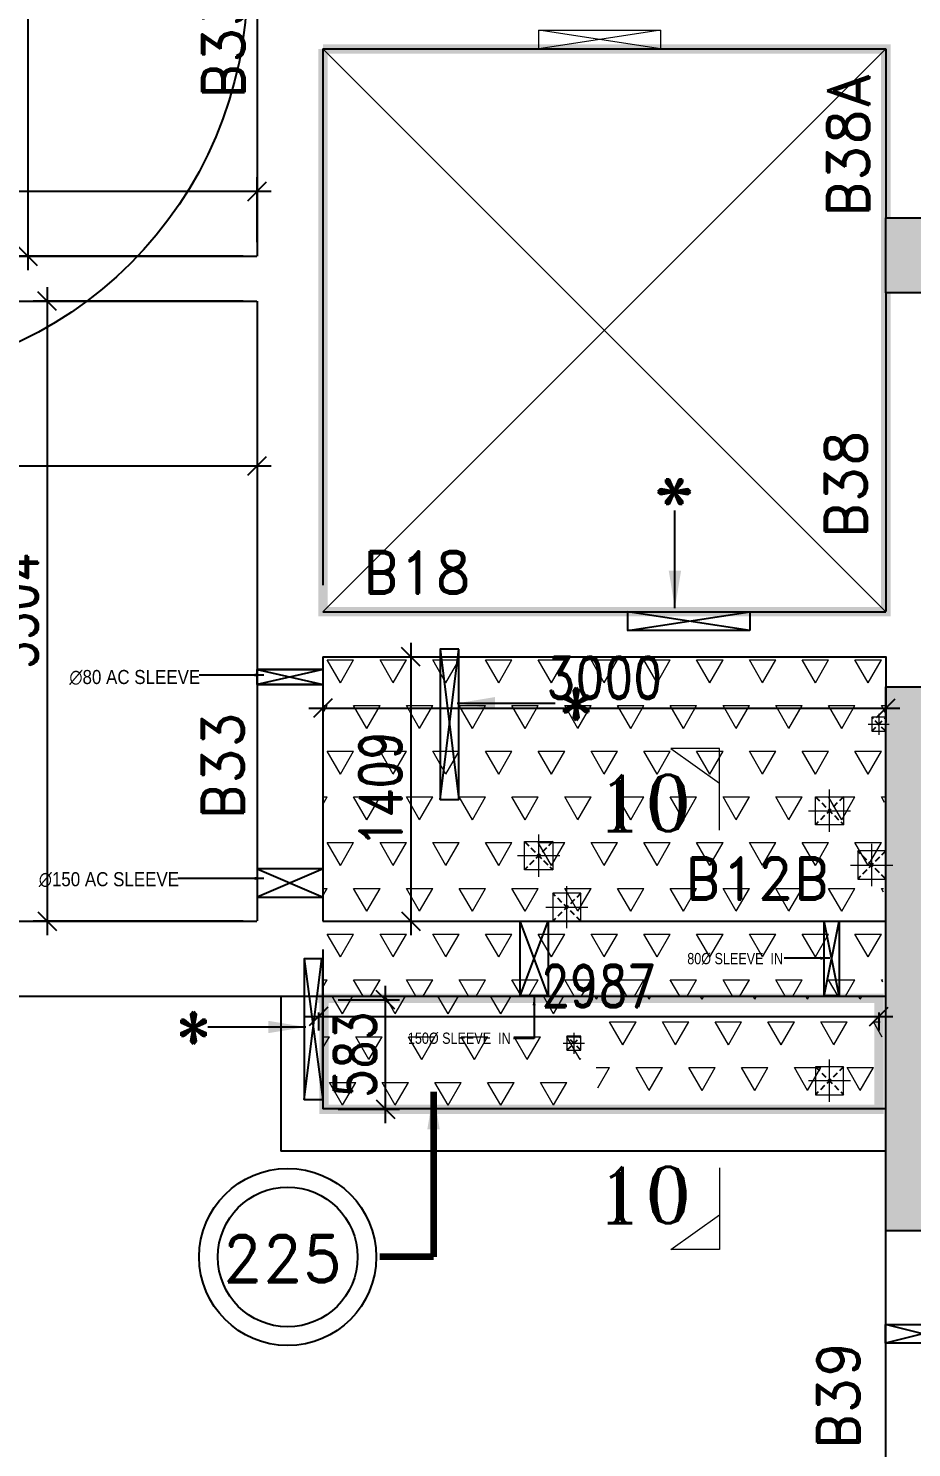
# Model space of a CAD drawing. Header units: millimetres. Extents: x 2061841 to 105821645, y -77612 to 48520811.
# Drawn here: x 2441836 to 2446543, y 13270 to 20834 of the extents above; entities that cross this region are included whole.
import ezdxf

# ---------------------------------------------------------------- set-up
doc = ezdxf.new("R2010")
doc.units = ezdxf.units.MM
doc.header["$LTSCALE"] = 10
doc.header["$MEASUREMENT"] = 0
doc.linetypes.add('$0$HIDDEN', pattern=[0.375, 0.25, -0.125])
doc.linetypes.add('HIDDEN2', pattern=[4.762499999999999, 3.175, -1.5875])
for name, color, linetype, lineweight in [('0-PL-DP CUTOUT', 32, 'Continuous', 9), ('s-opening text', 4, 'Continuous', 9), ('SEC-LINE', 1, 'Continuous', 15), ('VIN SUNK HATCH', 8, 'Continuous', 0), ('VIN-OPENING', 6, 'Continuous', 9), ('VIN_COLUMN HATCH', 33, 'Continuous', 20), ('VIN_CUT OUT', 6, 'Continuous', 9)]:
    doc.layers.add(name, color=color, linetype=linetype, lineweight=lineweight)
for name, color, linetype in [('A-FLOR-HIDN', 8, 'HIDDEN2'), ('A-HATCH', 8, 'Continuous'), ('BEAM NO', 2, 'Continuous'), ('S-OPENING', 6, 'Continuous'), ('SLEEVE 150 NEW', 51, 'Continuous'), ('VIN_BEAM', 4, 'Continuous'), ('VIN_COLUMN', 1, 'Continuous'), ('VIN_SLAB THK', 2, 'Continuous')]:
    doc.layers.add(name, color=color, linetype=linetype)
doc.styles.add('200', font='romand.shx', dxfattribs={"width": 0.8, "height": 225})
doc.styles.add('IMR', font='arial.ttf', dxfattribs={"width": 0.8, "height": 300})
doc.styles.add('KCP', font='', dxfattribs={"width": 0.9, "height": 200})
doc.styles.add('MAH', font='romand.shx', dxfattribs={"height": 210})
doc.styles.add('RT', font='romant.shx', dxfattribs={"height": 250})
doc.styles.add('ST', font='romand.shx', dxfattribs={"height": 4})
doc.styles.add('WD-50', font='ARIALN.TTF', dxfattribs={"height": 150})
doc.styles.get('KCP').set_extended_font_data('Bahnschrift')
doc.dimstyles.new('GR1', dxfattribs={"dimtxt": 225, "dimasz": 125, "dimexe": 125, "dimexo": 100, "dimgap": 50, "dimtad": 1, "dimdec": 0, "dimzin": 3, "dimdsep": 46, "dimtxsty": '200', "dimblk1": 'OBLIQUE', "dimblk2": 'OBLIQUE', "dimsah": 1, "dimcen": 0.0625, "dimdle": 125, "dimclrd": 3, "dimclre": 3, "dimclrt": 2, "dimadec": 0, "dimazin": 0, "dimtfac": 1, "dimtdec": 0, "dimtix": 1, "dimtmove": 0, "dimatfit": 3, "dimfxl": 1, "dimtolj": 1, "dimtzin": 0, "dimarcsym": 0})
doc.dimstyles.new('GR2', dxfattribs={"dimtxt": 225, "dimasz": 100, "dimexe": 75, "dimexo": 75, "dimgap": 50, "dimtad": 1, "dimdec": 0, "dimdsep": 46, "dimtxsty": '200', "dimblk1": 'OBLIQUE', "dimblk2": 'OBLIQUE', "dimsah": 1, "dimcen": 50, "dimdle": 75, "dimclrd": 3, "dimclre": 3, "dimclrt": 2, "dimadec": 0, "dimazin": 0, "dimtfac": 1, "dimtdec": 0, "dimtix": 1, "dimtmove": 0, "dimatfit": 3, "dimldrblk": 'OBLIQUE', "dimfxl": 1, "dimtolj": 1, "dimtzin": 0, "dimarcsym": 0})
doc.dimstyles.new('wd-50', dxfattribs={"dimtxt": 90, "dimasz": 50, "dimexe": 35, "dimexo": 50, "dimgap": 25, "dimtad": 1, "dimrnd": 5, "dimzin": 12, "dimdsep": 46, "dimtxsty": 'WD-50', "dimblk": 'ARCHTICK', "dimblk2": 'ARCHTICK', "dimcen": 50, "dimdle": 35, "dimclrd": 5, "dimclre": 5, "dimclrt": 4, "dimadec": 0, "dimazin": 0, "dimtfac": 1, "dimtmove": 1, "dimatfit": 2, "dimfxl": 1, "dimtolj": 1, "dimtzin": 12, "dimlwd": -1, "dimlwe": -1, "dimarcsym": 0})

# ---------------------------------------------------------------- blocks, each defined once
blk = doc.blocks.new('_Oblique')
at = {"color": 0, "linetype": 'ByBlock', "lineweight": -2}
blk.add_line((-0.5, -0.5), (0.5, 0.5), dxfattribs=at)
blk = doc.blocks.new('A$C21A8152F')
at = {"layer": 'SEC-LINE'}
for p, q in [((512.9126129375945, 310.8288595213089), (292.4536703438448, 2.736486093723214)), ((512.9126129377108, 2.736486093723215), (512.9126129375945, 310.8288595213089)), ((-6.702640956216783, 2.736486093723215), (512.9126129377108, 2.736486093723215))]:
    blk.add_line(p, q, dxfattribs=at)
blk = doc.blocks.new('_ArchTick')
at = {"color": 0, "linetype": 'ByBlock', "const_width": 0.15}
blk.add_lwpolyline([(-0.5, -0.5), (0.5, 0.5)], dxfattribs=at)
blk = doc.blocks.new('*D2564')
at = {"layer": 'A-HATCH', "color": 3, "lineweight": -2, "transparency": 16777216}
for p, q in [((2438855.48770025, 19695.3132041737), (2438855.48770025, 20041.01464416832)), ((2443055.500144615, 19695.31320417369), (2443055.500144615, 20041.01464416832)), ((2438780.48770025, 19966.01464416832), (2443130.500144615, 19966.01464416832))]:
    blk.add_line(p, q, dxfattribs=at)
at = {"layer": 'Defpoints', "color": 0, "transparency": 16777216}
for p in [(2443055.500144615, 19966.01464416832), (2438855.48770025, 19620.3132041737, -643584.2963778005), (2443055.500144615, 19620.31320417369, -643584.2963778005)]:
    blk.add_point(p, dxfattribs=at)
at = {"layer": 'A-HATCH', "color": 3, "lineweight": -2, "transparency": 16777216, "xscale": 100, "yscale": 100, "zscale": 100, "rotation": 180}
blk.add_blockref('_Oblique', (2438855.48770025, 19966.01464416832), dxfattribs=at)
at = {"layer": 'A-HATCH', "color": 3, "lineweight": -2, "transparency": 16777216, "xscale": 100, "yscale": 100, "zscale": 100}
blk.add_blockref('_Oblique', (2443055.500144615, 19966.01464416832), dxfattribs=at)
at = {"layer": 'A-HATCH', "color": 2, "transparency": 16777216, "insert": (2440955.493922432, 20128.51464416832), "char_height": 225, "attachment_point": 5, "style": '200'}
blk.add_mtext('\\A1;4200', dxfattribs=at)
blk = doc.blocks.new('OBLIQUE')
blk = doc.blocks.new('*D2565')
at = {"layer": 'A-HATCH', "color": 3, "lineweight": -2, "transparency": 16777216}
for p, q in [((2441833.002042756, 23000.31126222856), (2441833.002042756, 19545.3132041737)), ((2442980.500144616, 22925.31126222856), (2441758.002042756, 22925.31126222856)), ((2442980.500144616, 19620.3132041737), (2441758.002042756, 19620.3132041737))]:
    blk.add_line(p, q, dxfattribs=at)
at = {"layer": 'Defpoints', "color": 0, "transparency": 16777216}
for p in [(2443055.500144616, 22925.31126222856, -643584.2959966164), (2441833.002042756, 19620.3132041737), (2443055.500144616, 19620.3132041737, -643584.2959966164)]:
    blk.add_point(p, dxfattribs=at)
at = {"layer": 'A-HATCH', "color": 3, "lineweight": -2, "transparency": 16777216, "xscale": 100, "yscale": 100, "zscale": 100}
for p, rotation in [((2441833.002042756, 22925.31126222856), 90), ((2441833.002042756, 19620.3132041737), 270)]:
    blk.add_blockref('_Oblique', p, dxfattribs=dict(at, rotation=rotation))
at = {"layer": 'A-HATCH', "color": 2, "transparency": 16777216, "insert": (2441670.502042756, 21272.81223320044), "char_height": 225, "attachment_point": 5, "rotation": 90, "style": '200'}
blk.add_mtext('\\A1;3305', dxfattribs=at)
blk = doc.blocks.new('*D2566')
at = {"layer": 'A-HATCH', "color": 3, "lineweight": -2, "transparency": 16777216}
for p, q in [((2441936.076793277, 19455.3132041737), (2441936.076793277, 16001.42359303222)), ((2442980.500144616, 19380.3132041737), (2441861.076793277, 19380.3132041737)), ((2442980.500144616, 16076.42359303222), (2441861.076793277, 16076.42359303222))]:
    blk.add_line(p, q, dxfattribs=at)
at = {"layer": 'Defpoints', "color": 0, "transparency": 16777216}
for p in [(2443055.500144616, 19380.3132041737, -643584.2959966164), (2441936.076793277, 16076.42359303222), (2443055.500144616, 16076.42359303222, -643584.2959966164)]:
    blk.add_point(p, dxfattribs=at)
at = {"layer": 'A-HATCH', "color": 3, "lineweight": -2, "transparency": 16777216, "xscale": 100, "yscale": 100, "zscale": 100}
for p, rotation in [((2441936.076793277, 19380.3132041737), 90), ((2441936.076793277, 16076.42359303222), 270)]:
    blk.add_blockref('_Oblique', p, dxfattribs=dict(at, rotation=rotation))
at = {"layer": 'A-HATCH', "color": 2, "transparency": 16777216, "insert": (2441773.576793276, 17728.36839860227), "char_height": 225, "attachment_point": 5, "rotation": 90, "style": '200'}
blk.add_mtext('\\A1;3304', dxfattribs=at)
blk = doc.blocks.new('*D2567')
at = {"layer": 'A-HATCH', "color": 3, "lineweight": -2, "transparency": 16777216}
for p, q in [((2438855.48770025, 19305.3132041737), (2438855.48770025, 18427.39716643468)), ((2443055.500144615, 19305.31320417369), (2443055.500144615, 18427.39716643468)), ((2438780.48770025, 18502.39716643468), (2443130.500144615, 18502.39716643468))]:
    blk.add_line(p, q, dxfattribs=at)
at = {"layer": 'Defpoints', "color": 0, "transparency": 16777216}
for p in [(2438855.48770025, 19380.3132041737, -643584.2963778005), (2443055.500144615, 19380.31320417369, -643584.2963778005), (2443055.500144615, 18502.39716643468)]:
    blk.add_point(p, dxfattribs=at)
at = {"layer": 'A-HATCH', "color": 3, "lineweight": -2, "transparency": 16777216, "xscale": 100, "yscale": 100, "zscale": 100, "rotation": 180}
blk.add_blockref('_Oblique', (2438855.48770025, 18502.39716643468), dxfattribs=at)
at = {"layer": 'A-HATCH', "color": 3, "lineweight": -2, "transparency": 16777216, "xscale": 100, "yscale": 100, "zscale": 100}
blk.add_blockref('_Oblique', (2443055.500144615, 18502.39716643468), dxfattribs=at)
at = {"layer": 'A-HATCH', "color": 2, "transparency": 16777216, "insert": (2440955.493922432, 18664.89716643468), "char_height": 225, "attachment_point": 5, "style": '200'}
blk.add_mtext('\\A1;4200', dxfattribs=at)
blk = doc.blocks.new('*D2568')
at = {"layer": 'A-HATCH', "color": 3, "lineweight": -2, "transparency": 16777216}
for p, q in [((2443405.500144615, 17410.31126222733), (2443405.500144615, 17135.63288594037)), ((2446405.514114984, 17410.31126222733), (2446405.514114984, 17135.63288594037)), ((2443330.500144615, 17210.63288594037), (2446480.514114984, 17210.63288594037))]:
    blk.add_line(p, q, dxfattribs=at)
at = {"layer": 'Defpoints', "color": 0, "transparency": 16777216}
for p in [(2443405.500144615, 17485.31126222733, -643584.2959966164), (2446405.514114984, 17485.31126222733, -643584.2959966164), (2446405.514114984, 17210.63288594037)]:
    blk.add_point(p, dxfattribs=at)
at = {"layer": 'A-HATCH', "color": 3, "lineweight": -2, "transparency": 16777216, "xscale": 100, "yscale": 100, "zscale": 100, "rotation": 180}
blk.add_blockref('_Oblique', (2443405.500144615, 17210.63288594037), dxfattribs=at)
at = {"layer": 'A-HATCH', "color": 3, "lineweight": -2, "transparency": 16777216, "xscale": 100, "yscale": 100, "zscale": 100}
blk.add_blockref('_Oblique', (2446405.514114984, 17210.63288594037), dxfattribs=at)
at = {"layer": 'A-HATCH', "color": 2, "transparency": 16777216, "insert": (2444905.5071298, 17373.13288594037), "char_height": 225, "attachment_point": 5, "style": '200'}
blk.add_mtext('\\A1;3000', dxfattribs=at)
blk = doc.blocks.new('*D2569')
at = {"layer": 'A-HATCH', "color": 3, "lineweight": -2, "transparency": 16777216}
for p, q in [((2443874.193664038, 17560.31126222734), (2443874.193664038, 16001.42359302911)), ((2443480.500144616, 17485.31126222734), (2443949.193664038, 17485.31126222734)), ((2443480.500144616, 16076.42359302911), (2443949.193664038, 16076.42359302911))]:
    blk.add_line(p, q, dxfattribs=at)
at = {"layer": 'Defpoints', "color": 0, "transparency": 16777216}
for p in [(2443405.500144616, 17485.31126222734, -643584.2959966164), (2443405.500144616, 16076.42359302911, -643584.2959966164), (2443874.193664038, 16076.42359302911)]:
    blk.add_point(p, dxfattribs=at)
at = {"layer": 'A-HATCH', "color": 3, "lineweight": -2, "transparency": 16777216, "xscale": 100, "yscale": 100, "zscale": 100}
for p, rotation in [((2443874.193664038, 17485.31126222734), 90), ((2443874.193664038, 16076.42359302911), 270)]:
    blk.add_blockref('_Oblique', p, dxfattribs=dict(at, rotation=rotation))
at = {"layer": 'A-HATCH', "color": 2, "transparency": 16777216, "insert": (2443711.693664037, 16780.86742762753), "char_height": 225, "attachment_point": 5, "rotation": 90, "style": '200'}
blk.add_mtext('\\A1;1409', dxfattribs=at)
blk = doc.blocks.new('*D2570')
at = {"layer": 'A-HATCH', "color": 3, "lineweight": -2, "transparency": 16777216}
for p, q in [((2443381.49789235, 15589.41815139353), (2443381.49789235, 15493.02598910779)), ((2446368.612256259, 15589.41815139353), (2446368.612256259, 15493.02598910779)), ((2443306.49789235, 15568.02598910779), (2446443.612256259, 15568.02598910779))]:
    blk.add_line(p, q, dxfattribs=at)
at = {"layer": 'Defpoints', "color": 0, "transparency": 16777216}
for p in [(2443381.49789235, 15664.41815139353), (2446368.612256259, 15664.41815139353), (2446368.612256259, 15568.02598910779)]:
    blk.add_point(p, dxfattribs=at)
at = {"layer": 'A-HATCH', "color": 3, "lineweight": -2, "transparency": 16777216, "xscale": 100, "yscale": 100, "zscale": 100, "rotation": 180}
blk.add_blockref('_Oblique', (2443381.49789235, 15568.02598910779), dxfattribs=at)
at = {"layer": 'A-HATCH', "color": 3, "lineweight": -2, "transparency": 16777216, "xscale": 100, "yscale": 100, "zscale": 100}
blk.add_blockref('_Oblique', (2446368.612256259, 15568.02598910779), dxfattribs=at)
at = {"layer": 'A-HATCH', "color": 2, "transparency": 16777216, "insert": (2444875.055074304, 15730.52598910779), "char_height": 225, "attachment_point": 5, "style": '200'}
blk.add_mtext('\\A1;2987', dxfattribs=at)
blk = doc.blocks.new('*D2571')
at = {"layer": 'A-HATCH', "color": 3, "lineweight": -2, "transparency": 16777216}
for p, q in [((2443739.028134764, 14998.44396826626), (2443739.028134764, 15731.93315885962)), ((2443486.453456194, 15656.93315885962), (2443814.028134764, 15656.93315885962)), ((2443486.453456194, 15073.44396826626), (2443814.028134764, 15073.44396826626))]:
    blk.add_line(p, q, dxfattribs=at)
at = {"layer": 'Defpoints', "color": 0, "transparency": 16777216}
for p in [(2443411.453456194, 15656.93315885962), (2443739.028134764, 15656.93315885962), (2443411.453456194, 15073.44396826626)]:
    blk.add_point(p, dxfattribs=at)
at = {"layer": 'A-HATCH', "color": 3, "lineweight": -2, "transparency": 16777216, "xscale": 100, "yscale": 100, "zscale": 100}
for p, rotation in [((2443739.028134764, 15656.93315885962), 90), ((2443739.028134764, 15073.44396826626), 270)]:
    blk.add_blockref('_Oblique', p, dxfattribs=dict(at, rotation=rotation))
at = {"layer": 'A-HATCH', "color": 2, "transparency": 16777216, "insert": (2443576.528134764, 15365.18856356224), "char_height": 225, "attachment_point": 5, "rotation": 90, "style": '200'}
blk.add_mtext('\\A1;583', dxfattribs=at)

msp = doc.modelspace()

# ---------------------------------------------------------------- hatches: boundary and pattern name
at = {"layer": 'VIN SUNK HATCH'}
h = msp.add_hatch(dxfattribs=at)
h.set_pattern_fill('TRIANG', color=8, scale=750)
h.set_pattern_definition([(59.99999999999999, (1672873.736111776, -43545.71164178586), (-140.6249997277446, 243.5696446571867), [140.625, -140.625]), (120, (1672873.736111776, -43545.71164178586), (-281.2499997277446, 1.571867427885287e-07), [140.6249999999989, -140.6249999999989]), (0, (1672803.423611776, -43423.92681953585), (140.625, 243.5696445), [140.625, -140.625])])
h.paths.add_polyline_path([(2443405.500144615, 15676.42220252919), (2443405.500144615, 17485.31126222733), (2446405.576583035, 17485.31126222734), (2446388.600706155, 15676.42498346772)])
h = msp.add_hatch(dxfattribs=at)
h.set_pattern_fill('TRIANG', color=8, scale=750)
h.set_pattern_definition([(59.99999999999999, (-3646.261218469124, 480.2358689814282), (-140.6249997277446, 243.5696446571867), [140.625, -140.625]), (120, (-3646.261218469124, 480.2358689814282), (-281.2499997277446, 1.571867427885287e-07), [140.6249999999997, -140.6249999999997]), (0, (-3716.573718469124, 602.0206912314279), (140.625, 243.5696445), [140.625, -140.625])])
h.paths.add_polyline_path([(2444780.491018097, 15075.31064006498), (2443405.491018097, 15075.31064006498), (2443405.491018097, 15676.42359302633), (2444780.491018097, 15676.42359302633)])
h = msp.add_hatch(dxfattribs=at)
h.set_pattern_fill('TRIANG', color=8, scale=750)
h.set_pattern_definition([(59.99999999999999, (837519.4872695573, -195758.0063495838), (-140.6249997277446, 243.5696446571867), [140.625, -140.625]), (120, (837519.4872695573, -195758.0063495838), (-281.2499997277446, 1.571867427885287e-07), [140.6249999999991, -140.6249999999991]), (0, (837449.1747695573, -195636.2215273338), (140.625, 243.5696445), [140.625, -140.625])])
h.paths.add_polyline_path([(2444830.502081482, 15676.42359300226), (2446355.498859772, 15676.42359299466), (2446405.499699637, 15327.71818580991), (2446405.501310464, 15075.31064006071), (2444880.501167189, 15075.31064006825)])
at = {"layer": 'VIN_COLUMN HATCH'}
h = msp.add_hatch(color=256, dxfattribs=at)
h.dxf.hatch_style = 1
h.paths.add_polyline_path([(2446405.500793829, 19825.31064006446), (2449905.500793829, 19825.31064006446), (2449905.500793829, 19425.31064006446), (2446405.500793829, 19425.31064006446)])
h = msp.add_hatch(color=256, dxfattribs=at)
h.dxf.hatch_style = 1
h.paths.add_polyline_path([(2446405.492978908, 17325.31732002236), (2446405.500793845, 14425.30449906738), (2446805.500793829, 14425.2988970281), (2446805.500793829, 16925.29889702717), (2449505.500793829, 16925.29889702719), (2449505.500793829, 14425.29889702813), (2449905.500793829, 14425.2988970281), (2449905.500793829, 17325.2988970281)])

# ---------------------------------------------------------------- linework, layer by layer
at = {"layer": '0-PL-DP CUTOUT', "color": 32, "ltscale": 15, "extrusion": (8.411830371458803e-09, -2.01815504827594e-08, 0.9999999999999999)}
for p, q in [((2446367.993204738, 17181.52257789556, -643584.2976898972), (2446367.993204738, 17069.02257789556, -643584.2976921677)), ((2446311.743204738, 17125.27257789556, -643584.2976905593), (2446424.243204738, 17125.27257789556, -643584.2976915056)), ((2444743.0070497, 15481.52257789701, -643584.2976892799), (2444743.0070497, 15369.02257789701, -643584.2976915503)), ((2444686.7570497, 15425.27257789701, -643584.297689942), (2444799.2570497, 15425.27257789701, -643584.2976908883))]:
    msp.add_line(p, q, dxfattribs=at)
at = {"layer": '0-PL-DP CUTOUT', "color": 32, "ltscale": 15, "extrusion": (8.411830371458798e-09, 2.01815504827594e-08, 0.9999999999999999)}
for p, q in [((2446105.5070472, 16551.95904105792, -643584.2976905911), (2446105.5070472, 16776.95904105792, -643584.297695132)), ((2445993.0070472, 16664.45904105792, -643584.2976919152), (2446218.0070472, 16664.45904105792, -643584.2976938079)), ((2444555.510390352, 16312.73657056504, -643584.2976883206), (2444555.510390352, 16537.73657056504, -643584.2976928615)), ((2444443.010390352, 16425.23657056504, -643584.2976896447), (2444668.010390352, 16425.23657056504, -643584.2976915374))]:
    msp.add_line(p, q, dxfattribs=at)
at = {"layer": '0-PL-DP CUTOUT', "color": 32, "ltscale": 15, "extrusion": (2.01815504827594e-08, 8.411830371458798e-09, 0.9999999999999999)}
for p, q in [((2446330.50704614, 16262.77172146925, -643584.2976887621), (2446330.50704614, 16487.77172146925, -643584.2976906548)), ((2446218.00704614, 16375.27172146925, -643584.297687438), (2446443.00704614, 16375.27172146925, -643584.2976919787)), ((2444705.50704614, 16037.77257924068, -643584.2976876595), (2444705.50704614, 16262.77257924068, -643584.2976895522)), ((2444593.00704614, 16150.27257924068, -643584.2976863354), (2444818.00704614, 16150.27257924068, -643584.2976908762))]:
    msp.add_line(p, q, dxfattribs=at)
at = {"layer": '0-PL-DP CUTOUT', "color": 32, "ltscale": 15, "extrusion": (-8.411830371458798e-09, 2.01815504827594e-08, 0.9999999999999999)}
for p, q in [((2446105.507047188, 15112.77257789474, -643584.2976876898), (2446105.507047188, 15337.77257789474, -643584.2976922307)), ((2446218.007047188, 15225.27257789474, -643584.2976890139), (2445993.007047188, 15225.27257789474, -643584.2976909066))]:
    msp.add_line(p, q, dxfattribs=at)
at = {"layer": '0-PL-DP CUTOUT', "color": 32, "extrusion": (8.411830371458803e-09, -2.01815504827594e-08, 0.9999999999999999)}
for points, elevation in [([(2446405.49861846, 17087.75958936701), (2446405.49861846, 17162.75958936701), (2446330.49861846, 17162.75958936701), (2446330.49861846, 17087.75958936701)], -643584.2774582143), ([(2444780.512463422, 15387.75958936846), (2444780.512463422, 15462.75958936846), (2444705.512463422, 15462.75958936846), (2444705.512463422, 15387.75958936846)], -643584.2774369575)]:
    msp.add_lwpolyline(points, close=True, dxfattribs=dict(at, elevation=elevation))
at = {"layer": '0-PL-DP CUTOUT', "color": 32, "extrusion": (8.411830371458798e-09, 2.01815504827594e-08, 0.9999999999999999)}
for points, elevation in [([(2446180.512460922, 16739.47202958653), (2446180.512460922, 16589.47202958653), (2446030.512460922, 16589.47202958653), (2446030.512460922, 16739.47202958653)], -643584.2767803222), ([(2444630.515804074, 16500.24955909364), (2444630.515804074, 16350.24955909364), (2444480.515804074, 16350.24955909364), (2444480.515804074, 16500.24955909364)], -643584.276795918)]:
    msp.add_lwpolyline(points, close=True, dxfattribs=dict(at, elevation=elevation))
at = {"layer": '0-PL-DP CUTOUT', "color": 32, "extrusion": (2.01815504827594e-08, 8.411830371458798e-09, 0.9999999999999999)}
for points, elevation in [([(2446405.52003467, 16450.2771351908), (2446255.52003467, 16450.2771351908), (2446255.52003467, 16300.2771351908), (2446405.52003467, 16300.2771351908)], -643584.2481812196), ([(2444780.52003467, 16225.27799296223), (2444630.52003467, 16225.27799296223), (2444630.52003467, 16075.27799296223), (2444780.52003467, 16075.27799296223)], -643584.2482148047)]:
    msp.add_lwpolyline(points, close=True, dxfattribs=dict(at, elevation=elevation))
at = {"layer": '0-PL-DP CUTOUT', "color": 32, "extrusion": (-8.411830371458798e-09, 2.01815504827594e-08, 0.9999999999999999), "elevation": -643584.317958915}
msp.add_lwpolyline([(2446030.501633467, 15300.28556642418), (2446030.501633467, 15150.28556642418), (2446180.501633467, 15150.28556642418), (2446180.501633467, 15300.28556642418)], close=True, dxfattribs=at)
at = {"layer": 'A-FLOR-HIDN', "color": 32, "extrusion": (8.411830371458803e-09, -2.01815504827594e-08, 0.9999999999999999)}
for p, q in [((2446405.493204738, 17087.77257789556, -643584.2976921047), (2446330.493204738, 17162.77257789556, -643584.2976899602)), ((2446330.493204738, 17087.77257789556, -643584.2976914739), (2446405.493204738, 17162.77257789556, -643584.2976905911)), ((2444780.5070497, 15387.77257789701, -643584.2976914874), (2444705.5070497, 15462.77257789701, -643584.2976893429)), ((2444705.5070497, 15387.77257789701, -643584.2976908565), (2444780.5070497, 15462.77257789701, -643584.2976899737))]:
    msp.add_line(p, q, dxfattribs=at)
at = {"layer": 'A-FLOR-HIDN', "color": 32, "extrusion": (8.411830371458798e-09, 2.01815504827594e-08, 0.9999999999999999)}
for p, q in [((2446180.5070472, 16739.45904105792, -643584.297695006), (2446030.5070472, 16589.45904105792, -643584.297690717)), ((2446030.5070472, 16739.45904105792, -643584.2976937443), (2446180.5070472, 16589.45904105792, -643584.2976919787)), ((2444630.510390352, 16500.23657056504, -643584.2976927356), (2444480.510390352, 16350.23657056504, -643584.2976884466)), ((2444480.510390352, 16500.23657056504, -643584.2976914739), (2444630.510390352, 16350.23657056504, -643584.2976897084))]:
    msp.add_line(p, q, dxfattribs=at)
at = {"layer": 'A-FLOR-HIDN', "color": 32, "extrusion": (2.01815504827594e-08, 8.411830371458798e-09, 0.9999999999999999)}
for p, q in [((2446405.50704614, 16450.27172146925, -643584.2976918529), (2446255.50704614, 16300.27172146925, -643584.2976875638)), ((2446405.50704614, 16300.27172146925, -643584.2976905911), (2446255.50704614, 16450.27172146925, -643584.2976888256)), ((2444780.50704614, 16225.27257924068, -643584.2976907503), (2444630.50704614, 16075.27257924068, -643584.2976864614)), ((2444780.50704614, 16075.27257924068, -643584.2976894885), (2444630.50704614, 16225.27257924068, -643584.2976877231))]:
    msp.add_line(p, q, dxfattribs=at)
at = {"layer": 'A-FLOR-HIDN', "color": 32, "extrusion": (-8.411830371458798e-09, 2.01815504827594e-08, 0.9999999999999999)}
for p, q in [((2446030.507047188, 15300.27257789474, -643584.2976921047), (2446180.507047188, 15150.27257789474, -643584.2976878157)), ((2446180.507047188, 15300.27257789474, -643584.2976908429), (2446030.507047188, 15150.27257789474, -643584.2976890774))]:
    msp.add_line(p, q, dxfattribs=at)
at = {"layer": 'A-HATCH', "const_width": 50, "elevation": -643584.2959966164}
msp.add_lwpolyline([(2443405.499254621, 20725.31126222853), (2446405.497929836, 20725.30837084261), (2446405.497929836, 17725.31064006448), (2443405.499254622, 17725.31126222733), (2443405.499254621, 20725.34664739728)], dxfattribs=at)
at = {"layer": 'A-HATCH', "color": 250, "const_width": 50}
msp.add_lwpolyline([(2443381.49789235, 15664.41815139353), (2446368.612256259, 15664.41815139353), (2446368.612256259, 15073.44396826625), (2443411.453456193, 15073.44396826625), (2443411.453456193, 15656.93315885961)], dxfattribs=at)
at = {"layer": 'A-HATCH', "color": 1, "ltscale": 50}
msp.add_circle((2440876.940429956, 21083.43933595717), 2124.717198431492, dxfattribs=at)
at = {"layer": 'S-OPENING'}
for p, q in [((2445680.492914454, 17625.27463273116, -643584.2963778005), (2445030.492914454, 17725.27463273147, -643584.2963778005)), ((2445030.492914458, 17625.27463272964, -643584.2963778005), (2445680.492914454, 17725.27463273117, -643584.2963778005)), ((2444030.496854141, 16725.27463273148, -643584.2963778005), (2444130.496854141, 17525.27463273148, -643584.2963778005)), ((2444030.496854141, 17525.27463273148, -643584.2963778005), (2444130.496854141, 16725.27463273148, -643584.2963778005)), ((2443305.496854141, 15875.31157165886, -643584.2963778005), (2443405.496854141, 15125.31121262271, -643584.2963778005)), ((2443305.496854141, 15125.31121262271, -643584.2963778005), (2443399.246854141, 15875.31157165886, -643584.2963778005))]:
    msp.add_line(p, q, dxfattribs=at)
at = {"layer": 'S-OPENING', "elevation": -643584.2963778005}
for points in [[(2445680.492914454, 17625.27463273116), (2445030.492914454, 17625.27463273116), (2445030.492914454, 17725.27463273148), (2445680.492914454, 17725.27463273148)], [(2444130.496854141, 17525.27463273148), (2444030.496854141, 17525.27463273148), (2444030.496854141, 16725.27463273148), (2444130.496854141, 16725.27463273148)], [(2443405.496854141, 15875.31157165886), (2443305.496854141, 15875.31157165886), (2443305.496854141, 15125.31121262271), (2443405.496854141, 15125.31121262271)]]:
    msp.add_lwpolyline(points, close=True, dxfattribs=at)
at = {"layer": 'SLEEVE 150 NEW'}
for p, q in [((2443406.323126748, 17417.8977493008, -643584.2959966164), (2443055.500758334, 17337.8977493008, -643584.2959966162)), ((2443055.500758334, 17417.8977493008, -643584.2959966162), (2443406.323126748, 17337.8977493008, -643584.2959966164)), ((2443406.323126748, 16354.63039938993, -643584.2959966164), (2443055.500144615, 16204.63039938993, -643584.2959966164)), ((2443055.500144615, 16354.63039938993, -643584.2959966164), (2443406.323126748, 16204.63039938993, -643584.2959966164)), ((2444456.32399609, 15677.26413803846, -643584.2973094069), (2444606.323996091, 16075.31320417082, -643584.2963778005)), ((2444606.32399609, 15677.26413803846, -643584.2973094069), (2444456.323996091, 16075.31320417082, -643584.2963778005)), ((2446076.320652938, 15677.26413804009, -643585.3610031754), (2446156.320652939, 16075.31320415497, -643584.2963778005)), ((2446156.320652938, 15677.26413804009, -643585.3610031754), (2446076.32065294, 16075.31320415497, -643584.2963778005)), ((2446804.254203456, 13826.15118530594, -643584.2956154322), (2446404.254203453, 13926.15118530687, -643584.2956154322)), ((2446804.254203456, 13926.15118530594, -643584.2956154322), (2446404.254203453, 13826.15118530687, -643584.2956154322))]:
    msp.add_line(p, q, dxfattribs=at)
for points, elevation in [([(2443055.500144615, 17417.8977493008), (2443405.500144615, 17417.8977493008), (2443405.500144615, 17338.08541855053), (2443055.500144615, 17338.08541855053)], -643584.2959966164), ([(2443406.3235717, 17337.8977493008), (2443406.3235717, 17417.8977493008), (2443055.500758334, 17417.8977493008), (2443055.500758334, 17337.8977493008)], -643584.2959966164), ([(2443406.3235717, 16204.63039938993), (2443406.3235717, 16354.63039938993), (2443055.500144615, 16354.63039938993), (2443055.500144615, 16204.63039938993)], -643584.2959966164), ([(2444606.32399609, 15677.26413803846), (2444456.32399609, 15677.26413803846), (2444456.323996091, 16075.31320417082), (2444606.323996091, 16075.31320417082)], -643584.2973094069), ([(2446156.320652938, 15677.26413804009), (2446076.320652938, 15677.26413804009), (2446076.320652939, 16075.31320415497), (2446156.320652939, 16075.31320415497)], -643585.3610031754), ([(2446804.254203456, 13926.15118530594), (2446804.254203456, 13826.15118530594), (2446404.254203453, 13826.15118530687), (2446404.254203453, 13926.15118530687)], -643584.2956154322)]:
    msp.add_lwpolyline(points, close=True, dxfattribs=dict(at, elevation=elevation))
at = {"layer": 'VIN-OPENING'}
for p, q in [((2445205.507503442, 20825.34664705842, -643584.2959817072), (2444555.453229916, 20725.34664705915, -643584.296360681)), ((2445205.507503442, 20725.34664705842, -643584.2959817072), (2444555.453229916, 20825.34664705915, -643584.2963628913))]:
    msp.add_line(p, q, dxfattribs=at)
at = {"layer": 'VIN-OPENING', "elevation": -643584.2959966164}
msp.add_lwpolyline([(2445205.507503442, 20725.3454610365), (2444555.453229921, 20725.3454610365), (2444555.453229921, 20825.34664705842), (2445205.507503442, 20825.34664705842)], close=True, dxfattribs=at)
at = {"layer": 'VIN_BEAM', "linetype": '$0$HIDDEN'}
for p, q in [((2443055.500144615, 22925.31126222856, -643584.2959966164), (2443055.500144615, 19620.3132041737, -643584.2959966164)), ((2446405.498980852, 20725.31126222853, -643584.2959966164), (2446405.500793829, 19825.31064006454, -643584.2959966164)), ((2438855.48770025, 19620.3132041737, -643584.2963778005), (2443055.500144615, 19620.31320417369, -643584.2963778005)), ((2438855.48770025, 19380.3132041737, -643584.2963778005), (2443055.500144615, 19380.31320417369, -643584.2963778005)), ((2443055.500144615, 19380.3132041737, -643584.2959966164), (2443055.500144615, 16076.42359303222, -643584.2959966164)), ((2439305.504767171, 16075.27463275866, -643584.2959966164), (2443055.500144615, 16075.27463272766, -643584.2959966164)), ((2443405.500144615, 16075.31320418254, -643584.2963778005), (2446405.500869506, 16075.31320415192, -643584.2963778005)), ((2439305.504767171, 15675.31320423865, -643584.2963778005), (2443405.499254621, 15675.31320420116, -643584.2963778005)), ((2443180.496854141, 15676.42359302794, -643584.2963778005), (2443180.496854141, 14850.27463273148, -643584.2963778005)), ((2443405.499254621, 15675.31320417371, -643584.2963778005), (2446405.500869503, 15675.31320417375, -643584.2963778005)), ((2446405.492914453, 14850.27463273148, -643584.2963778005), (2443180.496854141, 14850.27463273148, -643584.2963778005)), ((2446405.499476434, 12925.30515273728, -643584.2959966164), (2446405.499492172, 14425.30449907031, -643584.2959966164))]:
    msp.add_line(p, q, dxfattribs=at)
at = {"layer": 'VIN_BEAM', "linetype": 'ByBlock'}
for p, q in [((2443405.500144616, 20725.34664739721, -643584.2959966164), (2443405.500144615, 17866.42357301121, -643584.2959966164)), ((2443405.500144615, 20725.31126222853, -643584.2959966164), (2446405.498980852, 20725.31126222853, -643584.2959966164)), ((2443405.500144614, 17725.31126222733, -643584.2959966164), (2446405.514114983, 17725.31126222733, -643584.2959966164))]:
    msp.add_line(p, q, dxfattribs=at)
at = {"layer": 'VIN_BEAM'}
for p, q in [((2446405.500144614, 19427.72460183757, -643584.2959966164), (2446405.500144614, 17726.42012344152, -643584.2959966164)), ((2443405.500144615, 17485.31126222733, -643584.2959966164), (2446405.514114984, 17485.31126222733, -643584.2959966164)), ((2443405.500144615, 17485.31126222733, -643584.2959966164), (2443405.500144615, 16076.4235930291, -643584.2959966164)), ((2446405.500144614, 17486.42012344152, -643584.2959966164), (2446405.500144614, 17327.72223626799, -643584.2959966164)), ((2443405.496854141, 15925.27463273148, -643584.2963778005), (2443405.496854141, 15075.27463273148, -643584.2963778005)), ((2446405.492914453, 15075.3132041737, -643584.2963778005), (2443405.496854141, 15075.3132041737, -643584.2963778005))]:
    msp.add_line(p, q, dxfattribs=at)
at = {"layer": 'VIN_COLUMN', "ltscale": 125, "elevation": -643584.2963778005}
msp.add_lwpolyline([(2446405.500793829, 19825.31064006446), (2449905.500793829, 19825.31064006446), (2449905.500793829, 19425.31064006446), (2446405.500793829, 19425.31064006446)], close=True, dxfattribs=at)
msp.add_lwpolyline([(2446405.500586384, 14425.30449907028), (2446405.492978925, 17325.31064006539), (2449905.500793829, 17325.31064006539), (2449905.500793829, 14425.31064006542), (2449505.500793829, 14425.31064006542), (2449505.500793829, 16925.31064006446), (2446805.500793829, 16925.31064006446), (2446805.500793829, 14425.31064006542), (2446405.50058637, 14425.30976850654)], dxfattribs=at)
at = {"layer": 'VIN_CUT OUT'}
for p, q in [((2443405.501896192, 20725.31126222853, -643584.2946838258), (2446405.501238825, 17725.31126222856, -643584.2946838258)), ((2446405.501238826, 20725.3112622285, -643584.2946838258), (2443405.501896193, 17725.31126222854, -643584.2946838258))]:
    msp.add_line(p, q, dxfattribs=at)
at = {"layer": 'VIN_SLAB THK', "color": 2, "linetype": 'Continuous', "ltscale": 0.25}
for radius in [472.1409517699481, 372.1409517699481]:
    msp.add_circle((2443217.885683858, 14286.07683979288, -643584.2959966164), radius, dxfattribs=at)

# ---------------------------------------------------------------- block references
at = {"layer": 'SEC-LINE', "yscale": 0.8399999998509884, "zscale": 0.8399999998509884}
for p, xscale, rotation in [((2445520.81656403, 16566.26023682714, -643584.2959966164), 0.8399999998509884, 90.00000000000007), ((2445520.81656403, 14756.27996300766, -643584.2959966164), -0.8399999998509884, 89.99999999999987)]:
    msp.add_blockref('A$C21A8152F', p, dxfattribs=dict(at, xscale=xscale, rotation=rotation))

# ---------------------------------------------------------------- texts
at = {"layer": 'BEAM NO', "color": 4, "style": 'MAH'}
for s, p in [('B33', (2442987.815708761, 20455.73798408984, -643196.1080901484)), ('B38A', (2446317.507010816, 19827.02583543665, -643196.1073264265)), ('B38', (2446305.051093543, 18114.31837139781, -643584.2946838258)), ('B33', (2442984.816982441, 16614.34938612117, -643196.1075592146)), ('B39', (2446264.96302178, 13259.09826795268, -643196.1080580149))]:
    msp.add_text(s, height=225, rotation=90, dxfattribs=at).set_placement(p)
for s, p in [('B18', (2443617.648300528, 17822.64239618608, -643584.2954154295)), ('B12B', (2445333.078089648, 16190.96083886323, -643584.2946383065))]:
    msp.add_text(s, height=225, dxfattribs=at).set_placement(p)
at = {"layer": 's-opening text', "style": 'RT', "text_generation_flag": 4}
for rotation, p in [(270, (2445491.849431579, 18467.72360709947, -643584.2956154605)), (180, (2444858.284253192, 17019.08038898915, -643584.2956154605)), (180, (2442818.604155254, 15293.50897236687, -643584.2956154605))]:
    msp.add_text('*', height=300, rotation=rotation, dxfattribs=at).set_placement(p)
at = {"layer": 'SEC-LINE', "style": 'RT'}
for p in [(2444860.110945918, 16555.56218425229, -643584.2959966164), (2444860.110945918, 14466.97801558251, -643584.2959966164)]:
    msp.add_text('10', height=300, dxfattribs=at).set_placement(p)
at = {"layer": 'SLEEVE 150 NEW'}
for s, height, style, width, p in [('∅80 AC SLEEVE', 75, 'KCP', 0.9, (2442054.429686896, 17339.82043304254, -644913.6796517178)), ('∅150 AC SLEEVE', 75, 'KCP', 0.9, (2441891.340992683, 16262.13125295913, -644913.6804820116)), ('80Ø SLEEVE  IN', 60, 'IMR', 0.8, (2445347.339232402, 15846.49069757549, -643583.6334049127)), ('150Ø SLEEVE  IN', 60, 'IMR', 0.8, (2443858.432636009, 15422.11541329177, -643583.6347177032))]:
    msp.add_text(s, height=height, dxfattribs=dict(at, style=style, width=width)).set_placement(p)
at = {"layer": 'VIN_SLAB THK', "color": 2, "linetype": 'Continuous', "ltscale": 0.25, "style": 'ST'}
msp.add_text('225', height=250, dxfattribs=at).set_placement((2442868.027901317, 14152.14487856835, -643584.2959966164))

# ---------------------------------------------------------------- dimensions: what is measured, and where the dimension line sits
at = {"layer": 'A-HATCH'}
for base, p1, p2, picture, middle in [((2441833.002042756, 19620.3132041737), (2443055.500144615, 22925.31126222856, -643584.2959966164), (2443055.500144615, 19620.3132041737, -643584.2959966164), '*D2565', (2441670.502042756, 21272.81223320044)), ((2441936.076793277, 16076.42359303222), (2443055.500144615, 19380.3132041737, -643584.2959966164), (2443055.500144615, 16076.42359303222, -643584.2959966164), '*D2566', (2441773.576793276, 17728.36839860227)), ((2443874.193664038, 16076.42359302911), (2443405.500144615, 17485.31126222733, -643584.2959966164), (2443405.500144615, 16076.4235930291, -643584.2959966164), '*D2569', (2443711.693664037, 16780.86742762753)), ((2443739.028134764, 15656.93315885962), (2443411.453456193, 15073.44396826625), (2443411.453456193, 15656.93315885961), '*D2571', (2443576.528134764, 15365.18856356224))]:
    dim = msp.add_linear_dim(base=base, p1=p1, p2=p2, angle=90, dimstyle='GR2', override={"dimldrblk": 'OBLIQUE'}, dxfattribs=at)
    dim.commit()
    dim.dimension.update_dxf_attribs({"geometry": picture, "text_midpoint": middle})
for base, p1, p2, picture, middle in [((2443055.500144615, 19966.01464416832), (2438855.48770025, 19620.3132041737, -643584.2963778005), (2443055.500144615, 19620.31320417369, -643584.2963778005), '*D2564', (2440955.493922432, 20128.51464416832)), ((2443055.500144615, 18502.39716643468), (2438855.48770025, 19380.3132041737, -643584.2963778005), (2443055.500144615, 19380.31320417369, -643584.2963778005), '*D2567', (2440955.493922432, 18664.89716643468)), ((2446405.514114984, 17210.63288594037), (2443405.500144615, 17485.31126222733, -643584.2959966164), (2446405.514114984, 17485.31126222733, -643584.2959966164), '*D2568', (2444905.5071298, 17373.13288594037)), ((2446368.612256259, 15568.02598910779), (2443381.49789235, 15664.41815139353), (2446368.612256259, 15664.41815139353), '*D2570', (2444875.055074304, 15730.52598910779))]:
    dim = msp.add_linear_dim(base=base, p1=p1, p2=p2, dimstyle='GR2', override={"dimldrblk": 'OBLIQUE'}, dxfattribs=at)
    dim.commit()
    dim.dimension.update_dxf_attribs({"geometry": picture, "text_midpoint": middle})

# ---------------------------------------------------------------- leaders
at = {"layer": 's-opening text'}
for points, override in [([(2445281.52603373, 17743.56691621369, -643584.2956154605), (2445281.52603373, 18265.53200236367, -643584.2956154605)], {"dimasz": 200, "dimtad": 0, "dimfxl": 125}), ([(2444121.804290714, 17237.32841971106, -643584.2956154605), (2444643.769376864, 17237.32841971106, -643584.2956154605)], {"dimasz": 200, "dimtad": 0, "dimfxl": 125}), ([(2443314.189417569, 15511.75700308878, -643584.2956154605), (2442792.224331419, 15511.75700308878, -643584.2956154605)], {"dimasz": 200, "dimtad": 0, "dimfxl": 125}), ([(2443994.931149517, 15166.28517312622, -643584.2959966164), (2443994.931149517, 14286.07683979288, -643584.2959966164), (2443708.472816184, 14286.07683979288, -643584.2959966164)], {"dimscale": 1, "dimtxt": 225, "dimasz": 200, "dimgap": 50, "dimtad": 0, "dimtxsty": '200', "dimclrd": 3, "dimlwd": 65534})]:
    msp.add_leader(points, dimstyle='GR1', override=override, dxfattribs=at)
at = {"layer": 'SLEEVE 150 NEW'}
for points in [[(2443091.105290452, 17387.8977493008, -643584.2959966164), (2442745.76126603, 17387.8977493008, -643584.2959966164)], [(2443091.104676733, 16303.73929879057, -643584.2959966164), (2442632.019135496, 16303.73929879057, -643584.2959966164)], [(2446106.56448987, 15878.239485767, -643584.2957454644), (2445863.330119033, 15878.239485767, -643584.2957454644)], [(2444531.32399609, 15677.26413803846, -643584.2973094069), (2444531.32399609, 15450.25306981246, -643584.2973094069), (2444420.427259663, 15450.25306981246, -643584.2973094069)]]:
    msp.add_leader(points, dimstyle='wd-50', override={"dimtxt": 200, "dimtad": 0, "dimdec": 0, "dimtxsty": 'KCP', "dimclrd": 256, "dimclre": 256, "dimclrt": 256, "dimtdec": 0, "dimarcsym": 1}, dxfattribs=at)

doc.saveas('drawing.dxf')
